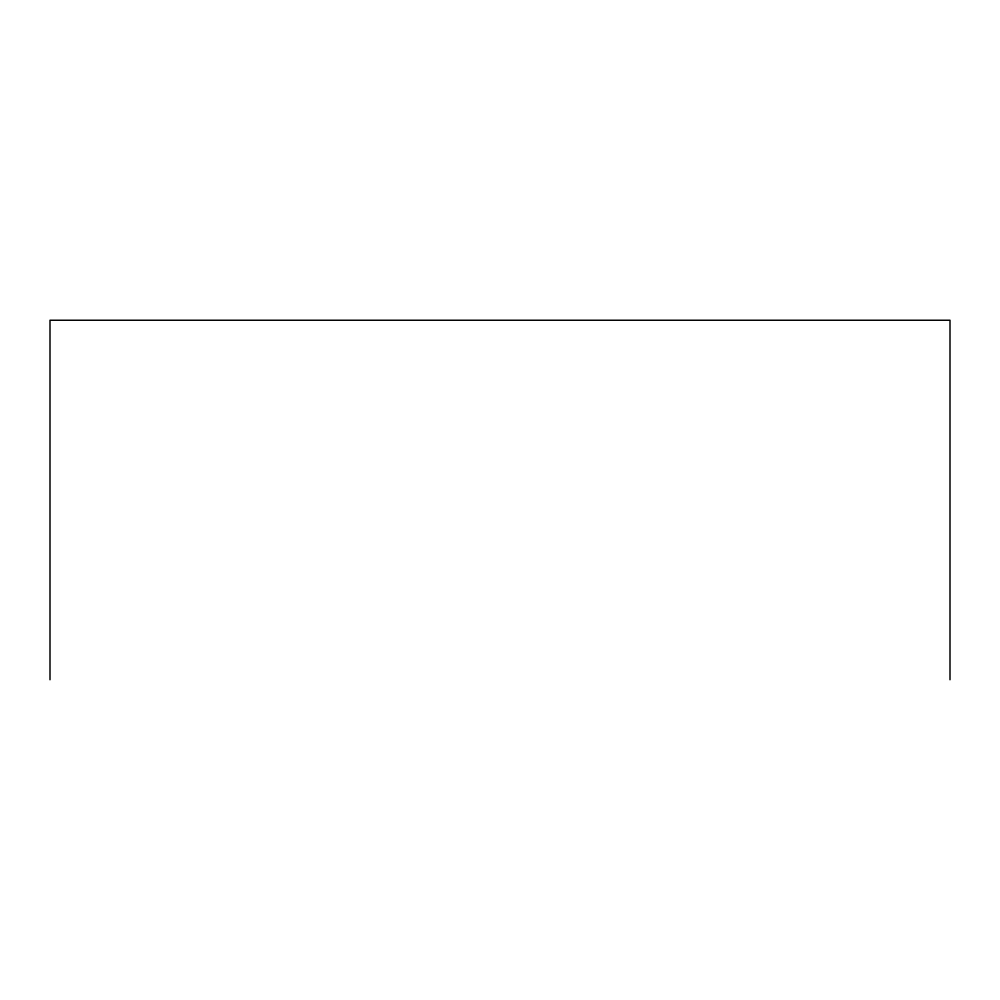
<?xml version="1.0" encoding="UTF-8"?>
<svg xmlns="http://www.w3.org/2000/svg" width="1000" height="1000" viewBox="0 0 1000 1000"><rect width="100%" height="100%" fill="white"/><g stroke="black" fill="none" stroke-linecap="round" stroke-linejoin="round"><path stroke-width="1.5" d="M950 679.762L950 320.238L50 320.238L50 679.762"/></g></svg>
